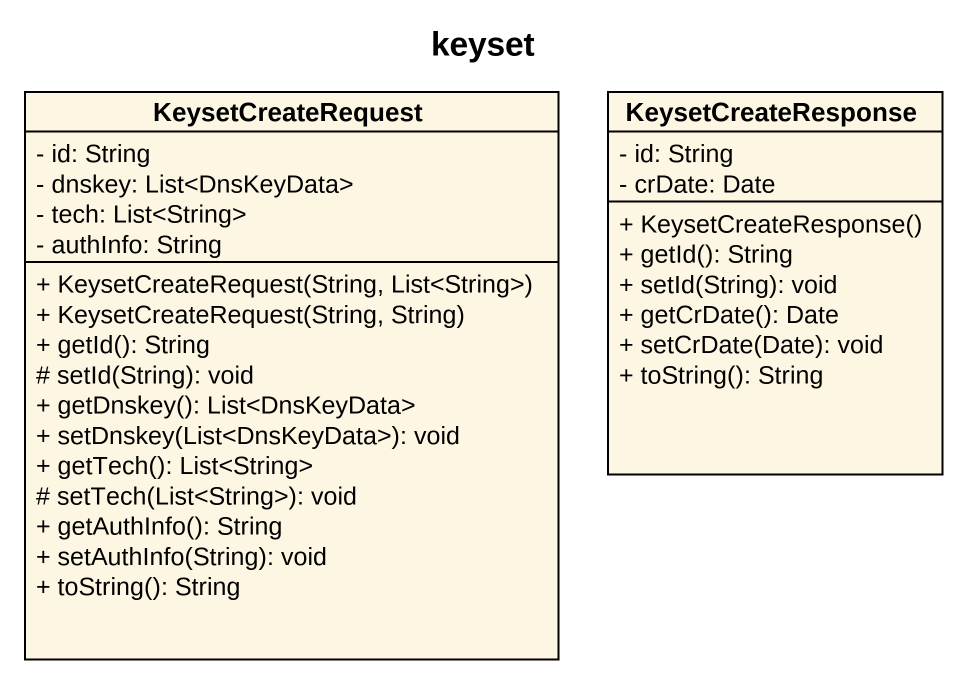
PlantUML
@startuml
title keyset
hide circle
hide empty members
skinparam classAttributeIconSize 0
class KeysetCreateRequest {
  - id: String
  - dnskey: List<DnsKeyData>
  - tech: List<String>
  - authInfo: String
  + KeysetCreateRequest(String, List<String>)
  + KeysetCreateRequest(String, String)
  + getId(): String
  # setId(String): void
  + getDnskey(): List<DnsKeyData>
  + setDnskey(List<DnsKeyData>): void
  + getTech(): List<String>
  # setTech(List<String>): void
  + getAuthInfo(): String
  + setAuthInfo(String): void
  + toString(): String
}
class KeysetCreateResponse {
  - id: String
  - crDate: Date
  + KeysetCreateResponse()
  + getId(): String
  + setId(String): void
  + getCrDate(): Date
  + setCrDate(Date): void
  + toString(): String
}
@enduml
